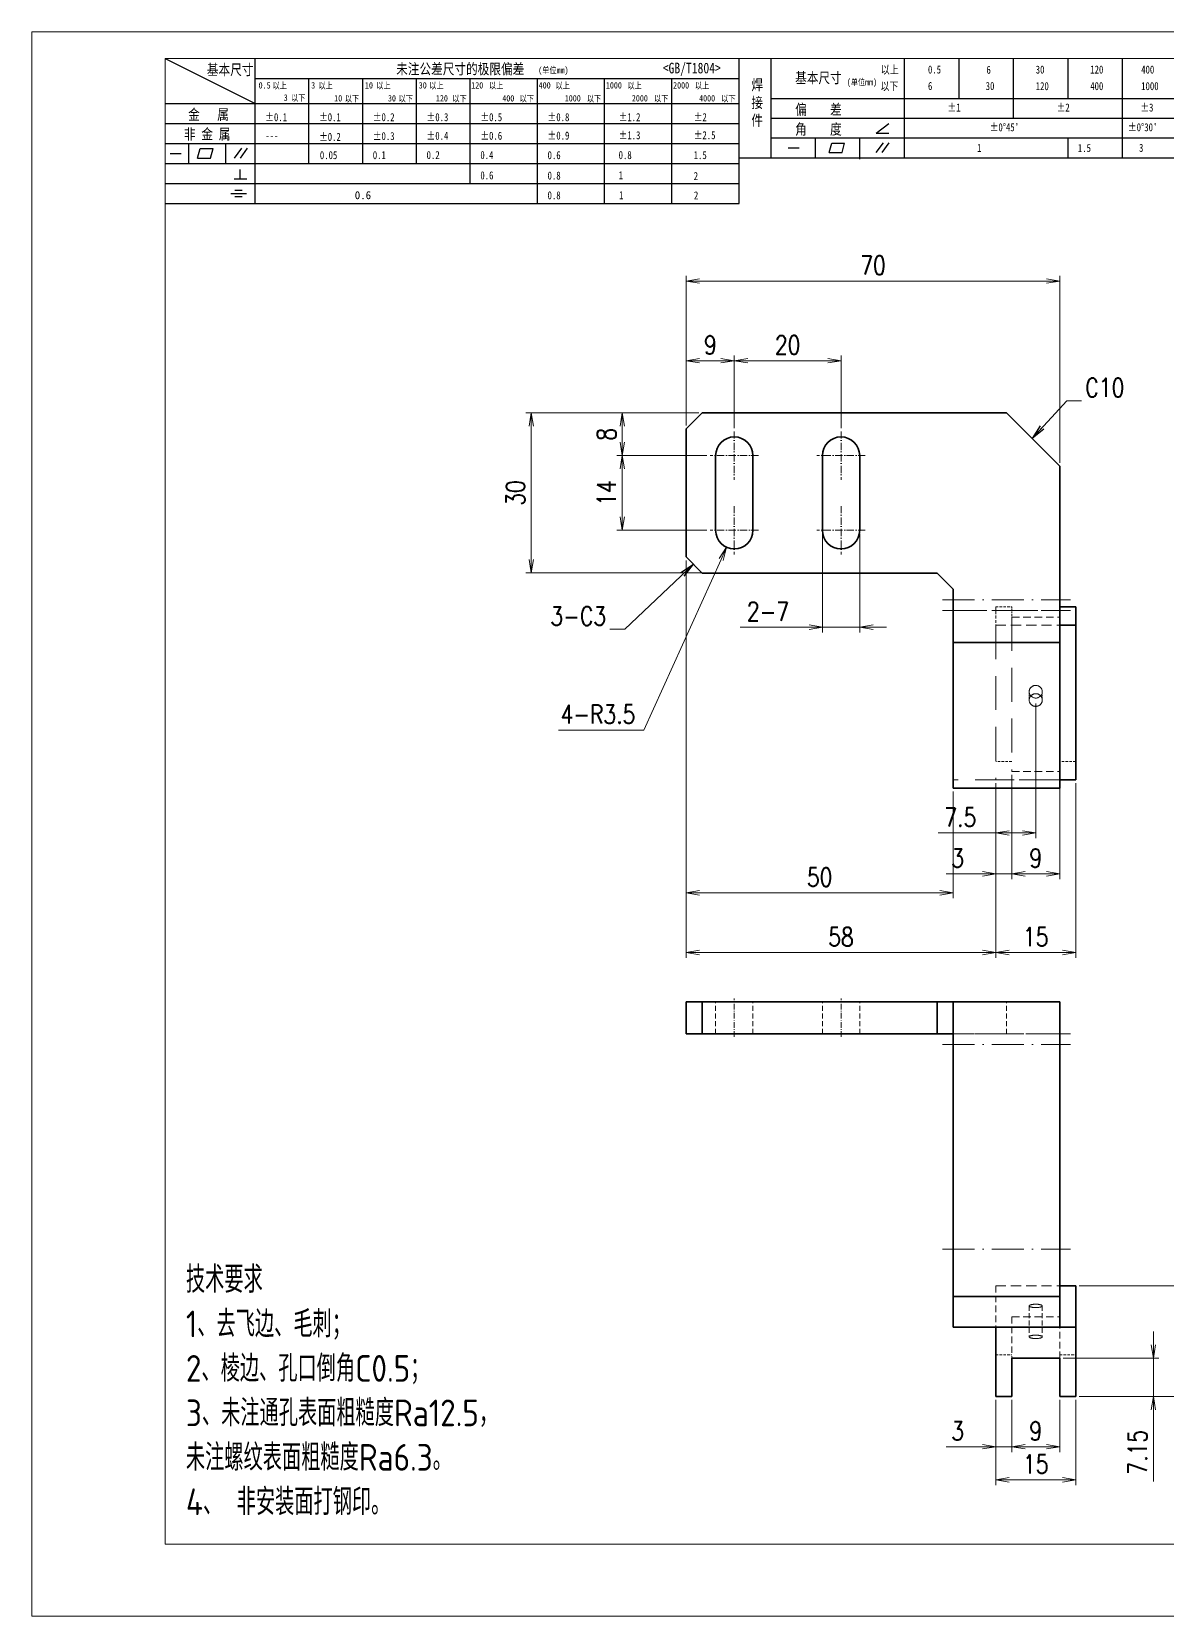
# Model space of a CAD drawing. Header units: millimetres. Extents: x 1333 to 78972, y -42879 to -5704.
# Drawn here: x 78160.3 to 78373.1, y -20114.1 to -19817.1 of the extents above; entities that cross this region are included whole.
import ezdxf

# ---------------------------------------------------------------- set-up
doc = ezdxf.new("R2010")
doc.units = ezdxf.units.MM
doc.header["$LTSCALE"] = 0.5
for name, pattern in [('AM_ISO02W050x2', [3.75, 3, -0.75]), ('AM_ISO08W050x2', [9, 6, -0.75, 1.5, -0.75]), ('DASHDOT', [18.5, 12, -3, 0.5, -3]), ('DASHED', [19.05, 12.7, -6.35])]:
    doc.linetypes.add(name, pattern=pattern)
doc.layers.add('DIM', color=3, linetype='Continuous')
doc.layers.add('图框文字', color=7, linetype='Continuous')
for name, color, linetype, lineweight in [('中心线', 2, 'AM_ISO08W050x2', 18), ('图框', 7, 'Continuous', 18), ('标注线', 3, 'Continuous', 18), ('粗实线', 7, 'Continuous', 35), ('虚线', 1, 'AM_ISO02W050x2', 18)]:
    doc.layers.add(name, color=color, linetype=linetype, lineweight=lineweight)
doc.layers.add('打印', color=7, linetype='Continuous', lineweight=15, plot=False)
doc.layers.add('打印-禁用', color=7, linetype='Continuous', lineweight=15, plot=False)
doc.styles.add('DIM', font='romans.shx', dxfattribs={"width": 0.8, "bigfont": 'bigfont.shx'})
doc.styles.add('国标', font='simfang.ttf', dxfattribs={"width": 0.8})
doc.styles.add('机械长仿宋', font='gbenor.shx', dxfattribs={"height": 1, "bigfont": 'gbcbig.shx'})
doc.dimstyles.new('XR 1-1', dxfattribs={"dimtxt": 3.5, "dimasz": 2.5, "dimexe": 1, "dimexo": 0.625, "dimgap": 1.2, "dimtad": 1, "dimtoh": 1, "dimdsep": 46, "dimtxsty": 'DIM', "dimblk": 'OPEN', "dimcen": 0, "dimclrd": 8, "dimclre": 8, "dimclrt": 2, "dimazin": 2, "dimtfac": 0.5, "dimtmove": 0, "dimatfit": 3, "dimldrblk": 'OPEN', "dimfxl": 1, "dimtolj": 2, "dimlwd": 18, "dimlwe": 18, "dimarcsym": 0})
doc.dimstyles.new('XR 1-1$0', dxfattribs={"dimtxt": 3.5, "dimasz": 2.5, "dimexe": 1, "dimexo": 0.625, "dimgap": 1.2, "dimtad": 1, "dimzin": 9, "dimdsep": 46, "dimtxsty": 'DIM', "dimblk": 'OPEN', "dimcen": 0, "dimclrd": 8, "dimclre": 8, "dimclrt": 2, "dimazin": 2, "dimtfac": 0.5, "dimtmove": 0, "dimatfit": 3, "dimldrblk": 'OPEN', "dimfxl": 1, "dimtolj": 2, "dimlwd": 18, "dimlwe": 18, "dimarcsym": 0})
doc.dimstyles.new('XR 1-1$4', dxfattribs={"dimtxt": 3.5, "dimasz": 2.5, "dimexe": 1, "dimexo": 0.625, "dimgap": 1.2, "dimtad": 1, "dimtoh": 1, "dimdsep": 46, "dimtxsty": 'DIM', "dimblk": 'OPEN', "dimcen": 0, "dimclrd": 8, "dimclre": 8, "dimclrt": 2, "dimazin": 2, "dimtfac": 0.5, "dimtofl": 0, "dimtmove": 0, "dimatfit": 3, "dimldrblk": 'OPEN', "dimfxl": 1, "dimtolj": 2, "dimlwd": 18, "dimlwe": 18, "dimarcsym": 0})

# ---------------------------------------------------------------- blocks, each defined once
blk = doc.blocks.new('GZDEH零件A3图框V01版')
at = {"layer": '图框', "linetype": 'Continuous'}
for p, q in [((2882.49, -1554.46), (2882.49, -1832.96)), ((3272.49, -1554.46), (2882.49, -1554.46)), ((2882.49, -1832.96), (3272.49, -1832.96))]:
    blk.add_line(p, q, dxfattribs=at)
at = {"layer": '图框文字', "color": 9}
for p, q in [((2882.49, -1554.46), (2899.37, -1562.92)), ((2899.37, -1581.67), (2899.37, -1554.46)), ((2990.09, -1581.67), (2990.09, -1554.46)), ((2996.09, -1573.08), (2996.09, -1554.46)), ((3021.09, -1561.98), (3021.09, -1554.46)), ((3031.31, -1561.98), (3031.31, -1554.46)), ((3041.53, -1561.98), (3041.53, -1554.46)), ((3051.75, -1561.98), (3051.75, -1554.46)), ((3061.98, -1561.98), (3061.98, -1554.46)), ((2899.37, -1558.24), (2990.09, -1558.24)), ((2909.45, -1574.17), (2909.45, -1558.24)), ((2919.53, -1574.17), (2919.53, -1558.24)), ((2929.61, -1574.17), (2929.61, -1558.24)), ((2939.69, -1577.92), (2939.69, -1558.24)), ((2952.29, -1581.67), (2952.29, -1558.24)), ((2964.89, -1581.67), (2964.89, -1558.24)), ((2977.49, -1581.67), (2977.49, -1558.24)), ((2996.09, -1561.98), (3113.09, -1561.98)), ((3021.09, -1573.08), (3021.09, -1561.98)), ((3041.53, -1565.68), (3041.53, -1561.98)), ((3061.98, -1573.08), (3061.98, -1561.98)), ((2882.49, -1562.92), (2990.09, -1562.92)), ((2882.49, -1566.67), (2990.09, -1566.67)), ((2996.09, -1565.68), (3113.09, -1565.68)), ((3015.75, -1568.51), (3018.15, -1566.66)), ((2882.49, -1570.42), (2990.09, -1570.42)), ((2886.92, -1574.12), (2886.92, -1570.42)), ((2893.91, -1574.12), (2893.91, -1570.42)), ((2996.09, -1569.38), (3113.09, -1569.38)), ((3004.42, -1573.08), (3004.42, -1569.38)), ((3006.97, -1572.12), (3007.45, -1570.33)), ((3007.45, -1570.33), (3009.86, -1570.33)), ((3009.39, -1572.12), (3009.86, -1570.33)), ((3012.75, -1573.08), (3012.75, -1569.38)), ((3015.75, -1568.51), (3018.15, -1568.51)), ((3015.81, -1572.12), (3017.15, -1570.26)), ((3016.89, -1572.12), (3018.23, -1570.26)), ((3051.75, -1573.08), (3051.75, -1569.38)), ((2883.43, -1572.27), (2885.49, -1572.27)), ((2888.59, -1573.16), (2889.07, -1571.37)), ((2888.59, -1573.16), (2891, -1573.16)), ((2889.07, -1571.37), (2891.48, -1571.37)), ((2891, -1573.16), (2891.48, -1571.37)), ((2895.52, -1573.16), (2896.85, -1571.3)), ((2896.6, -1573.16), (2897.94, -1571.3)), ((2990.09, -1573.08), (3113.09, -1573.08)), ((2999.26, -1571.23), (3001.32, -1571.23)), ((3006.97, -1572.12), (3009.39, -1572.12)), ((3012.75, -1573.33), (3012.75, -1573.08)), ((2882.49, -1574.17), (2990.09, -1574.17)), ((2895.42, -1577.05), (2897.81, -1577.05)), ((2896.58, -1577.05), (2896.58, -1575.28)), ((2882.49, -1577.92), (2990.09, -1577.92)), ((2894.79, -1579.77), (2897.77, -1579.77)), ((2895.57, -1579.17), (2896.92, -1579.17)), ((2882.49, -1581.67), (2990.09, -1581.67)), ((2895.57, -1580.37), (2896.93, -1580.37))]:
    blk.add_line(p, q, dxfattribs=at)
at = {"layer": '打印-禁用', "linetype": 'Continuous'}
for p, q in [((2857.49, -1549.46), (2857.49, -1846.46)), ((3277.49, -1549.46), (2857.49, -1549.46)), ((2857.49, -1846.46), (3277.49, -1846.46))]:
    blk.add_line(p, q, dxfattribs=at)
at = {"layer": '图框文字', "color": 9, "style": '国标', "width": 0.8}
for s, height, p in [('基本尺寸', 2, (2890.33, -1557.58)), ('未注公差尺寸的极限偏差', 2, (2925.81, -1557.44)), ('<GB/T1804>', 2, (2975.78, -1557.27)), ('以上', 1.5, (3016.64, -1557.33)), ('0.5', 1.5, (3025.49, -1557.3)), ('6', 1.5, (3036.45, -1557.34)), ('30', 1.5, (3045.69, -1557.31)), ('120', 1.5, (3055.91, -1557.31)), ('400', 1.5, (3065.46, -1557.31)), ('30', 1.2, (2930.04, -1560.11)), ('基本尺寸', 2, (3000.6, -1559.1)), ('以下', 1.5, (3016.58, -1560.43)), ('6', 1.5, (3025.49, -1560.38)), ('30', 1.5, (3036.31, -1560.39)), ('120', 1.5, (3045.69, -1560.41)), ('400', 1.5, (3055.91, -1560.41)), ('1000', 1.5, (3065.46, -1560.41)), ('金   属', 2, (2886.82, -1565.98)), ('±0.1', 1.5, (2901.27, -1566.23)), ('±0.1', 1.5, (2911.35, -1566.23)), ('±0.2', 1.5, (2921.43, -1566.23)), ('±0.3', 1.5, (2931.51, -1566.23)), ('±0.5', 1.5, (2941.59, -1566.23)), ('±0.8', 1.5, (2954.19, -1566.23)), ('±1.2', 1.5, (2967.51, -1566.23)), ('±2', 1.5, (2981.58, -1566.23)), ('偏    差', 2, (3000.6, -1565.04)), ('±1', 1.5, (3029.16, -1564.42)), ('±2', 1.5, (3049.61, -1564.42)), ('±3', 1.5, (3065.3, -1564.42)), ('非 金 属', 2, (2886.02, -1569.65)), ('±0.3', 1.5, (2921.43, -1569.77)), ('±0.4', 1.5, (2931.51, -1569.71)), ('±0.6', 1.5, (2941.59, -1569.71)), ('±0.9', 1.5, (2954.19, -1569.68)), ('±1.3', 1.5, (2967.51, -1569.62)), ('±2.5', 1.5, (2981.58, -1569.61)), ('角    度', 2, (3000.6, -1568.74)), ("±0%%D45'", 1.5, (3037.06, -1568.12)), ("±0%%D30'", 1.5, (3062.98, -1568.12)), ('---', 1.5, (2901.27, -1569.65)), ('±0.2', 1.5, (2911.35, -1569.92)), ('1', 1.5, (3034.69, -1571.98)), ('1.5', 1.5, (3053.59, -1572.01)), ('3', 1.5, (3065.05, -1571.98)), ('0.1', 1.5, (2921.43, -1573.34)), ('0.2', 1.5, (2931.51, -1573.33)), ('0.4', 1.5, (2941.59, -1573.33)), ('0.6', 1.5, (2954.19, -1573.35)), ('0.8', 1.5, (2967.51, -1573.33)), ('1.5', 1.5, (2981.58, -1573.34)), ('0.6', 1.5, (2941.59, -1577.14)), ('0.8', 1.5, (2954.19, -1577.17)), ('1', 1.5, (2967.51, -1577.12)), ('2', 1.5, (2981.58, -1577.26)), ('0.8', 1.5, (2954.19, -1580.87)), ('1', 1.5, (2967.59, -1580.86)), ('2', 1.5, (2981.62, -1580.89))]:
    blk.add_text(s, height=height, dxfattribs=at).set_placement(p)
at = {"layer": '图框文字', "color": 9, "lineweight": 15, "style": '国标', "width": 0.8}
for s, p in [('(单位mm)', (2952.44, -1557.27)), ('0.5', (2900.03, -1560.11)), ('以上', (2902.64, -1560.16)), ('3', (2909.88, -1560.11)), ('以上', (2911.25, -1560.16)), ('10', (2919.96, -1560.11)), ('以上', (2922.09, -1560.16)), ('以上', (2932.02, -1560.16)), ('120', (2939.88, -1560.11)), ('以上', (2943.21, -1560.16)), ('400', (2952.52, -1560.11)), ('以上', (2955.68, -1560.16)), ('1000', (2965.12, -1560.11)), ('以上', (2969.16, -1560.16)), ('2000', (2977.72, -1560.11)), ('以上', (2981.8, -1560.16)), ('(单位mm)', (3010.27, -1559.51)), ('3', (2904.73, -1562.41)), ('以下', (2906.1, -1562.46)), ('10', (2914.19, -1562.54)), ('以下', (2916.18, -1562.59)), ('30', (2924.27, -1562.54)), ('以下', (2926.26, -1562.59)), ('120', (2933.26, -1562.54)), ('以下', (2936.34, -1562.59)), ('400', (2945.7, -1562.54)), ('以下', (2948.94, -1562.59)), ('1000', (2957.41, -1562.54)), ('以下', (2961.54, -1562.59)), ('2000', (2969.99, -1562.54)), ('以下', (2974.14, -1562.59)), ('4000', (2982.59, -1562.54)), ('以下', (2986.74, -1562.59))]:
    blk.add_text(s, height=1.2, dxfattribs=at).set_placement(p)
at = {"layer": '图框文字', "color": 9, "lineweight": 13, "style": '国标'}
blk.add_text('0.6', height=1.5, dxfattribs=at).set_placement((2918.05, -1580.85))
at = {"layer": '图框文字', "color": 9, "style": '国标'}
for s, insert, char_height, width, attachment_point in [('焊\\P接\\P件', (2992.39, -1558.41), 2, 3.1877, 1), ('0.05', (2911.51, -1573.37), 1.5, 5.1982, 7)]:
    blk.add_mtext(s, dxfattribs=dict(at, insert=insert, char_height=char_height, width=width, attachment_point=attachment_point))
blk = doc.blocks.new('DEH A3')
at = {"layer": '图框'}
blk.add_blockref('GZDEH零件A3图框V01版', (-2857.49, 1846.46), dxfattribs=at)
blk = doc.blocks.new('_Open')
at = {"color": 0, "linetype": 'ByBlock', "lineweight": -2}
for p, q in [((-1, 0.17), (0, 0)), ((-1, -0.17), (0, 0)), ((0, 0), (-1, 0))]:
    blk.add_line(p, q, dxfattribs=at)
blk = doc.blocks.new('*D792')
at = {"layer": 'Defpoints', "color": 0, "transparency": 16777216}
for p in [(78352.98, -19863.8), (78282.98, -19891.52), (78352.98, -19898.52)]:
    blk.add_point(p, dxfattribs=at)
at = {"layer": '标注线', "color": 8, "lineweight": 18, "transparency": 16777216}
for p, q in [((78282.98, -19890.9), (78282.98, -19862.8)), ((78352.98, -19897.9), (78352.98, -19862.8)), ((78285.48, -19863.8), (78350.48, -19863.8))]:
    blk.add_line(p, q, dxfattribs=at)
at = {"layer": '标注线', "color": 8, "lineweight": 18, "transparency": 16777216, "xscale": 2.5, "yscale": 2.5, "zscale": 2.5, "rotation": 180}
blk.add_blockref('_Open', (78282.98, -19863.8), dxfattribs=at)
at = {"layer": '标注线', "color": 8, "lineweight": 18, "transparency": 16777216, "xscale": 2.5, "yscale": 2.5, "zscale": 2.5}
blk.add_blockref('_Open', (78352.98, -19863.8), dxfattribs=at)
at = {"layer": '标注线', "color": 2, "transparency": 16777216, "insert": (78317.98, -19860.85), "char_height": 3.5, "attachment_point": 5, "style": 'DIM'}
blk.add_mtext('\\A2;70', dxfattribs=at)
blk = doc.blocks.new('*D793')
at = {"layer": 'Defpoints', "color": 0, "transparency": 16777216}
for p in [(78291.98, -19878.73), (78282.98, -19891.52), (78291.98, -19891.97)]:
    blk.add_point(p, dxfattribs=at)
at = {"layer": '标注线', "color": 8, "lineweight": 18, "transparency": 16777216}
for p, q in [((78282.98, -19890.9), (78282.98, -19877.73)), ((78291.98, -19891.35), (78291.98, -19877.73)), ((78285.48, -19878.73), (78289.48, -19878.73))]:
    blk.add_line(p, q, dxfattribs=at)
at = {"layer": '标注线', "color": 8, "lineweight": 18, "transparency": 16777216, "xscale": 2.5, "yscale": 2.5, "zscale": 2.5, "rotation": 180}
blk.add_blockref('_Open', (78282.98, -19878.73), dxfattribs=at)
at = {"layer": '标注线', "color": 8, "lineweight": 18, "transparency": 16777216, "xscale": 2.5, "yscale": 2.5, "zscale": 2.5}
blk.add_blockref('_Open', (78291.98, -19878.73), dxfattribs=at)
at = {"layer": '标注线', "color": 2, "transparency": 16777216, "insert": (78287.48, -19875.78), "char_height": 3.5, "attachment_point": 5, "style": 'DIM'}
blk.add_mtext('\\A2;9', dxfattribs=at)
blk = doc.blocks.new('*D794')
at = {"layer": 'Defpoints', "color": 0, "transparency": 16777216}
for p in [(78311.98, -19878.73), (78291.98, -19891.97), (78311.98, -19891.97)]:
    blk.add_point(p, dxfattribs=at)
at = {"layer": '标注线', "color": 8, "lineweight": 18, "transparency": 16777216}
for p, q in [((78291.98, -19891.35), (78291.98, -19877.73)), ((78311.98, -19891.35), (78311.98, -19877.73)), ((78294.48, -19878.73), (78309.48, -19878.73))]:
    blk.add_line(p, q, dxfattribs=at)
at = {"layer": '标注线', "color": 8, "lineweight": 18, "transparency": 16777216, "xscale": 2.5, "yscale": 2.5, "zscale": 2.5, "rotation": 180}
blk.add_blockref('_Open', (78291.98, -19878.73), dxfattribs=at)
at = {"layer": '标注线', "color": 8, "lineweight": 18, "transparency": 16777216, "xscale": 2.5, "yscale": 2.5, "zscale": 2.5}
blk.add_blockref('_Open', (78311.98, -19878.73), dxfattribs=at)
at = {"layer": '标注线', "color": 2, "transparency": 16777216, "insert": (78301.98, -19875.78), "char_height": 3.5, "attachment_point": 5, "style": 'DIM'}
blk.add_mtext('\\A2;20', dxfattribs=at)
blk = doc.blocks.new('*D795')
at = {"layer": 'Defpoints', "color": 0, "transparency": 16777216}
for p in [(78253.92, -19888.52), (78285.98, -19888.52), (78287.16, -19918.52)]:
    blk.add_point(p, dxfattribs=at)
at = {"layer": '标注线', "color": 8, "lineweight": 18, "transparency": 16777216}
for p, q in [((78285.35, -19888.52), (78252.92, -19888.52)), ((78253.92, -19916.02), (78253.92, -19891.02)), ((78286.54, -19918.52), (78252.92, -19918.52))]:
    blk.add_line(p, q, dxfattribs=at)
at = {"layer": '标注线', "color": 8, "lineweight": 18, "transparency": 16777216, "xscale": 2.5, "yscale": 2.5, "zscale": 2.5}
for p, rotation in [((78253.92, -19888.52), 90), ((78253.92, -19918.52), 270)]:
    blk.add_blockref('_Open', p, dxfattribs=dict(at, rotation=rotation))
at = {"layer": '标注线', "color": 2, "transparency": 16777216, "insert": (78250.97, -19903.52), "char_height": 3.5, "attachment_point": 5, "rotation": 90, "style": 'DIM'}
blk.add_mtext('\\A2;30', dxfattribs=at)
blk = doc.blocks.new('*D796')
at = {"layer": 'Defpoints', "color": 0, "transparency": 16777216}
for p in [(78270.98, -19888.52), (78285.98, -19888.52), (78287.43, -19896.52)]:
    blk.add_point(p, dxfattribs=at)
at = {"layer": '标注线', "color": 8, "lineweight": 18, "transparency": 16777216}
for p, q in [((78285.35, -19888.52), (78269.98, -19888.52)), ((78270.98, -19894.02), (78270.98, -19891.02)), ((78286.8, -19896.52), (78269.98, -19896.52))]:
    blk.add_line(p, q, dxfattribs=at)
at = {"layer": '标注线', "color": 8, "lineweight": 18, "transparency": 16777216, "xscale": 2.5, "yscale": 2.5, "zscale": 2.5}
for p, rotation in [((78270.98, -19888.52), 90), ((78270.98, -19896.52), 270)]:
    blk.add_blockref('_Open', p, dxfattribs=dict(at, rotation=rotation))
at = {"layer": '标注线', "color": 2, "transparency": 16777216, "insert": (78268.03, -19892.52), "char_height": 3.5, "attachment_point": 5, "rotation": 90, "style": 'DIM'}
blk.add_mtext('\\A2;8', dxfattribs=at)
blk = doc.blocks.new('*D797')
at = {"layer": 'Defpoints', "color": 0, "transparency": 16777216}
for p in [(78270.98, -19896.52), (78287.43, -19896.52), (78287.43, -19910.52)]:
    blk.add_point(p, dxfattribs=at)
at = {"layer": '标注线', "color": 8, "lineweight": 18, "transparency": 16777216}
for p, q in [((78286.8, -19896.52), (78269.98, -19896.52)), ((78270.98, -19908.02), (78270.98, -19899.02)), ((78286.8, -19910.52), (78269.98, -19910.52))]:
    blk.add_line(p, q, dxfattribs=at)
at = {"layer": '标注线', "color": 8, "lineweight": 18, "transparency": 16777216, "xscale": 2.5, "yscale": 2.5, "zscale": 2.5}
for p, rotation in [((78270.98, -19896.52), 90), ((78270.98, -19910.52), 270)]:
    blk.add_blockref('_Open', p, dxfattribs=dict(at, rotation=rotation))
at = {"layer": '标注线', "color": 2, "transparency": 16777216, "insert": (78268.03, -19903.52), "char_height": 3.5, "attachment_point": 5, "rotation": 90, "style": 'DIM'}
blk.add_mtext('\\A2;14', dxfattribs=at)
blk = doc.blocks.new('*D798')
at = {"layer": 'Defpoints', "color": 0, "transparency": 16777216}
for p in [(78282.98, -19915.52), (78332.98, -19958.86), (78332.98, -19978.48)]:
    blk.add_point(p, dxfattribs=at)
at = {"layer": '标注线', "color": 8, "lineweight": 18, "transparency": 16777216}
for p, q in [((78282.98, -19916.15), (78282.98, -19979.48)), ((78332.98, -19959.48), (78332.98, -19979.48)), ((78285.48, -19978.48), (78330.48, -19978.48))]:
    blk.add_line(p, q, dxfattribs=at)
at = {"layer": '标注线', "color": 8, "lineweight": 18, "transparency": 16777216, "xscale": 2.5, "yscale": 2.5, "zscale": 2.5, "rotation": 180}
blk.add_blockref('_Open', (78282.98, -19978.48), dxfattribs=at)
at = {"layer": '标注线', "color": 8, "lineweight": 18, "transparency": 16777216, "xscale": 2.5, "yscale": 2.5, "zscale": 2.5}
blk.add_blockref('_Open', (78332.98, -19978.48), dxfattribs=at)
at = {"layer": '标注线', "color": 2, "transparency": 16777216, "insert": (78307.98, -19975.53), "char_height": 3.5, "attachment_point": 5, "style": 'DIM'}
blk.add_mtext('\\A2;50', dxfattribs=at)
blk = doc.blocks.new('*D809')
at = {"layer": 'Defpoints', "color": 0, "transparency": 16777216}
for p in [(78291.98, -19910.52), (78290.53, -19913.71)]:
    blk.add_point(p, dxfattribs=at)
at = {"layer": '标注线', "color": 8, "lineweight": 18, "transparency": 16777216}
for p, q in [((78275.02, -19947.95), (78289.5, -19915.99)), ((78259.02, -19947.95), (78275.02, -19947.95))]:
    blk.add_line(p, q, dxfattribs=at)
at = {"layer": '标注线', "color": 8, "lineweight": 18, "transparency": 16777216, "xscale": 2.5, "yscale": 2.5, "zscale": 2.5, "rotation": 65.62668274383965}
blk.add_blockref('_Open', (78290.53, -19913.71), dxfattribs=at)
at = {"layer": '标注线', "color": 2, "transparency": 16777216, "insert": (78266.42, -19945), "char_height": 3.5, "attachment_point": 5, "style": 'DIM'}
blk.add_mtext('\\A2;{\\Fromans,bigfont|c134;4-}R3.5', dxfattribs=at)
blk = doc.blocks.new('*D810')
at = {"layer": 'Defpoints', "color": 0, "transparency": 16777216}
for p in [(78282.98, -19915.52), (78340.98, -19957.3), (78340.98, -19989.66)]:
    blk.add_point(p, dxfattribs=at)
at = {"layer": '标注线', "color": 8, "lineweight": 18, "transparency": 16777216}
for p, q in [((78282.98, -19916.15), (78282.98, -19990.66)), ((78340.98, -19957.93), (78340.98, -19990.66)), ((78285.48, -19989.66), (78338.48, -19989.66))]:
    blk.add_line(p, q, dxfattribs=at)
at = {"layer": '标注线', "color": 8, "lineweight": 18, "transparency": 16777216, "xscale": 2.5, "yscale": 2.5, "zscale": 2.5, "rotation": 180}
blk.add_blockref('_Open', (78282.98, -19989.66), dxfattribs=at)
at = {"layer": '标注线', "color": 8, "lineweight": 18, "transparency": 16777216, "xscale": 2.5, "yscale": 2.5, "zscale": 2.5}
blk.add_blockref('_Open', (78340.98, -19989.66), dxfattribs=at)
at = {"layer": '标注线', "color": 2, "transparency": 16777216, "insert": (78311.98, -19986.71), "char_height": 3.5, "attachment_point": 5, "style": 'DIM'}
blk.add_mtext('\\A2;58', dxfattribs=at)
blk = doc.blocks.new('*D811')
at = {"layer": 'Defpoints', "color": 0, "transparency": 16777216}
for p in [(78340.98, -19957.3), (78355.98, -19957.3), (78355.98, -19989.66)]:
    blk.add_point(p, dxfattribs=at)
at = {"layer": '标注线', "color": 8, "lineweight": 18, "transparency": 16777216}
for p, q in [((78340.98, -19957.93), (78340.98, -19990.66)), ((78355.98, -19957.93), (78355.98, -19990.66)), ((78343.48, -19989.66), (78353.48, -19989.66))]:
    blk.add_line(p, q, dxfattribs=at)
at = {"layer": '标注线', "color": 8, "lineweight": 18, "transparency": 16777216, "xscale": 2.5, "yscale": 2.5, "zscale": 2.5, "rotation": 180}
blk.add_blockref('_Open', (78340.98, -19989.66), dxfattribs=at)
at = {"layer": '标注线', "color": 8, "lineweight": 18, "transparency": 16777216, "xscale": 2.5, "yscale": 2.5, "zscale": 2.5}
blk.add_blockref('_Open', (78355.98, -19989.66), dxfattribs=at)
at = {"layer": '标注线', "color": 2, "transparency": 16777216, "insert": (78348.48, -19986.71), "char_height": 3.5, "attachment_point": 5, "style": 'DIM'}
blk.add_mtext('\\A2;15', dxfattribs=at)
blk = doc.blocks.new('*D812')
at = {"layer": 'Defpoints', "color": 0, "transparency": 16777216}
for p in [(78340.98, -19957.3), (78343.98, -19955.75), (78343.98, -19974.91)]:
    blk.add_point(p, dxfattribs=at)
at = {"layer": '标注线', "color": 8, "lineweight": 18, "transparency": 16777216}
for p, q in [((78340.98, -19957.93), (78340.98, -19975.91)), ((78343.98, -19956.37), (78343.98, -19975.91)), ((78338.48, -19974.91), (78331.71, -19974.91)), ((78343.98, -19974.91), (78340.98, -19974.91)), ((78346.48, -19974.91), (78348.98, -19974.91))]:
    blk.add_line(p, q, dxfattribs=at)
at = {"layer": '标注线', "color": 8, "lineweight": 18, "transparency": 16777216, "xscale": 2.5, "yscale": 2.5, "zscale": 2.5}
blk.add_blockref('_Open', (78340.98, -19974.91), dxfattribs=at)
at = {"layer": '标注线', "color": 8, "lineweight": 18, "transparency": 16777216, "xscale": 2.5, "yscale": 2.5, "zscale": 2.5, "rotation": 180}
blk.add_blockref('_Open', (78343.98, -19974.91), dxfattribs=at)
at = {"layer": '标注线', "color": 2, "transparency": 16777216, "insert": (78333.84, -19971.96), "char_height": 3.5, "attachment_point": 5, "style": 'DIM'}
blk.add_mtext('\\A2;3', dxfattribs=at)
blk = doc.blocks.new('*D813')
at = {"layer": 'Defpoints', "color": 0, "transparency": 16777216}
for p in [(78343.98, -19955.75), (78352.98, -19955.75), (78352.98, -19974.91)]:
    blk.add_point(p, dxfattribs=at)
at = {"layer": '标注线', "color": 8, "lineweight": 18, "transparency": 16777216}
for p, q in [((78343.98, -19956.37), (78343.98, -19975.91)), ((78352.98, -19956.37), (78352.98, -19975.91)), ((78346.48, -19974.91), (78350.48, -19974.91))]:
    blk.add_line(p, q, dxfattribs=at)
at = {"layer": '标注线', "color": 8, "lineweight": 18, "transparency": 16777216, "xscale": 2.5, "yscale": 2.5, "zscale": 2.5, "rotation": 180}
blk.add_blockref('_Open', (78343.98, -19974.91), dxfattribs=at)
at = {"layer": '标注线', "color": 8, "lineweight": 18, "transparency": 16777216, "xscale": 2.5, "yscale": 2.5, "zscale": 2.5}
blk.add_blockref('_Open', (78352.98, -19974.91), dxfattribs=at)
at = {"layer": '标注线', "color": 2, "transparency": 16777216, "insert": (78348.48, -19971.96), "char_height": 3.5, "attachment_point": 5, "style": 'DIM'}
blk.add_mtext('\\A2;9', dxfattribs=at)
blk = doc.blocks.new('*D814')
at = {"layer": 'Defpoints', "color": 0, "transparency": 16777216}
for p in [(78348.48, -19942.33), (78340.98, -19957.3), (78340.98, -19967.25)]:
    blk.add_point(p, dxfattribs=at)
at = {"layer": '标注线', "color": 8, "lineweight": 18, "transparency": 16777216}
for p, q in [((78348.48, -19942.96), (78348.48, -19968.25)), ((78340.98, -19957.93), (78340.98, -19968.25)), ((78340.98, -19967.25), (78330.21, -19967.25)), ((78345.98, -19967.25), (78343.48, -19967.25))]:
    blk.add_line(p, q, dxfattribs=at)
at = {"layer": '标注线', "color": 8, "lineweight": 18, "transparency": 16777216, "xscale": 2.5, "yscale": 2.5, "zscale": 2.5, "rotation": 180}
blk.add_blockref('_Open', (78340.98, -19967.25), dxfattribs=at)
at = {"layer": '标注线', "color": 8, "lineweight": 18, "transparency": 16777216, "xscale": 2.5, "yscale": 2.5, "zscale": 2.5}
blk.add_blockref('_Open', (78348.48, -19967.25), dxfattribs=at)
at = {"layer": '标注线', "color": 2, "transparency": 16777216, "insert": (78334.34, -19964.3), "char_height": 3.5, "attachment_point": 5, "style": 'DIM'}
blk.add_mtext('\\A2;7.5', dxfattribs=at)
blk = doc.blocks.new('*D751')
at = {"layer": 'Defpoints', "color": 0, "transparency": 16777216}
for p in [(78308.48, -19910.52), (78315.48, -19910.52), (78308.48, -19928.66)]:
    blk.add_point(p, dxfattribs=at)
at = {"layer": '标注线', "color": 8, "lineweight": 18, "transparency": 16777216}
for p, q in [((78308.48, -19911.15), (78308.48, -19929.66)), ((78315.48, -19911.15), (78315.48, -19929.66)), ((78305.98, -19928.66), (78293.08, -19928.66)), ((78315.48, -19928.66), (78308.48, -19928.66)), ((78317.98, -19928.66), (78320.48, -19928.66))]:
    blk.add_line(p, q, dxfattribs=at)
at = {"layer": '标注线', "color": 8, "lineweight": 18, "transparency": 16777216, "xscale": 2.5, "yscale": 2.5, "zscale": 2.5}
blk.add_blockref('_Open', (78308.48, -19928.66), dxfattribs=at)
at = {"layer": '标注线', "color": 8, "lineweight": 18, "transparency": 16777216, "xscale": 2.5, "yscale": 2.5, "zscale": 2.5, "rotation": 180}
blk.add_blockref('_Open', (78315.48, -19928.66), dxfattribs=at)
at = {"layer": '标注线', "color": 2, "transparency": 16777216, "insert": (78298.28, -19925.71), "char_height": 3.5, "attachment_point": 5, "style": 'DIM'}
blk.add_mtext('\\A2;{\\Fromans,bigfont|c134;2-}7', dxfattribs=at)
blk = doc.blocks.new('*D1035')
at = {"layer": 'Defpoints', "color": 0, "transparency": 16777216}
for p in [(78340.98, -20072.85), (78343.98, -20072.85), (78340.98, -20082.28)]:
    blk.add_point(p, dxfattribs=at)
at = {"layer": 'DIM', "color": 8, "lineweight": 18, "transparency": 16777216}
for p, q in [((78340.98, -20073.47), (78340.98, -20083.28)), ((78343.98, -20073.47), (78343.98, -20083.28)), ((78338.48, -20082.28), (78331.71, -20082.28)), ((78343.98, -20082.28), (78340.98, -20082.28)), ((78346.48, -20082.28), (78348.98, -20082.28))]:
    blk.add_line(p, q, dxfattribs=at)
at = {"layer": 'DIM', "color": 8, "lineweight": 18, "transparency": 16777216, "xscale": 2.5, "yscale": 2.5, "zscale": 2.5}
blk.add_blockref('_Open', (78340.98, -20082.28), dxfattribs=at)
at = {"layer": 'DIM', "color": 8, "lineweight": 18, "transparency": 16777216, "xscale": 2.5, "yscale": 2.5, "zscale": 2.5, "rotation": 180}
blk.add_blockref('_Open', (78343.98, -20082.28), dxfattribs=at)
at = {"layer": 'DIM', "color": 2, "transparency": 16777216, "insert": (78333.84, -20079.33), "char_height": 3.5, "attachment_point": 5, "style": 'DIM'}
blk.add_mtext('\\A2;3', dxfattribs=at)
blk = doc.blocks.new('*D1036')
at = {"layer": 'Defpoints', "color": 0, "transparency": 16777216}
for p in [(78343.98, -20072.85), (78352.98, -20072.85), (78352.98, -20082.28)]:
    blk.add_point(p, dxfattribs=at)
at = {"layer": 'DIM', "color": 8, "lineweight": 18, "transparency": 16777216}
for p, q in [((78343.98, -20073.47), (78343.98, -20083.28)), ((78352.98, -20073.47), (78352.98, -20083.28)), ((78346.48, -20082.28), (78350.48, -20082.28))]:
    blk.add_line(p, q, dxfattribs=at)
at = {"layer": 'DIM', "color": 8, "lineweight": 18, "transparency": 16777216, "xscale": 2.5, "yscale": 2.5, "zscale": 2.5, "rotation": 180}
blk.add_blockref('_Open', (78343.98, -20082.28), dxfattribs=at)
at = {"layer": 'DIM', "color": 8, "lineweight": 18, "transparency": 16777216, "xscale": 2.5, "yscale": 2.5, "zscale": 2.5}
blk.add_blockref('_Open', (78352.98, -20082.28), dxfattribs=at)
at = {"layer": 'DIM', "color": 2, "transparency": 16777216, "insert": (78348.48, -20079.33), "char_height": 3.5, "attachment_point": 5, "style": 'DIM'}
blk.add_mtext('\\A2;9', dxfattribs=at)
blk = doc.blocks.new('*D1037')
at = {"layer": 'Defpoints', "color": 0, "transparency": 16777216}
for p in [(78340.98, -20072.85), (78355.98, -20072.85), (78340.98, -20088.49)]:
    blk.add_point(p, dxfattribs=at)
at = {"layer": 'DIM', "color": 8, "lineweight": 18, "transparency": 16777216}
for p, q in [((78340.98, -20073.47), (78340.98, -20089.49)), ((78355.98, -20073.47), (78355.98, -20089.49)), ((78353.48, -20088.49), (78343.48, -20088.49))]:
    blk.add_line(p, q, dxfattribs=at)
at = {"layer": 'DIM', "color": 8, "lineweight": 18, "transparency": 16777216, "xscale": 2.5, "yscale": 2.5, "zscale": 2.5, "rotation": 180}
blk.add_blockref('_Open', (78340.98, -20088.49), dxfattribs=at)
at = {"layer": 'DIM', "color": 8, "lineweight": 18, "transparency": 16777216, "xscale": 2.5, "yscale": 2.5, "zscale": 2.5}
blk.add_blockref('_Open', (78355.98, -20088.49), dxfattribs=at)
at = {"layer": 'DIM', "color": 2, "transparency": 16777216, "insert": (78348.48, -20085.54), "char_height": 3.5, "attachment_point": 5, "style": 'DIM'}
blk.add_mtext('\\A2;15', dxfattribs=at)
blk = doc.blocks.new('*D1038')
at = {"layer": 'Defpoints', "color": 0, "transparency": 16777216}
for p in [(78352.98, -20065.7), (78355.98, -20072.85), (78370.52, -20072.85)]:
    blk.add_point(p, dxfattribs=at)
at = {"layer": 'DIM', "color": 8, "lineweight": 18, "transparency": 16777216}
for p, q in [((78370.52, -20063.2), (78370.52, -20060.7)), ((78353.6, -20065.7), (78371.52, -20065.7)), ((78370.52, -20065.7), (78370.52, -20072.85)), ((78356.6, -20072.85), (78371.52, -20072.85)), ((78370.52, -20075.35), (78370.52, -20088.78))]:
    blk.add_line(p, q, dxfattribs=at)
at = {"layer": 'DIM', "color": 8, "lineweight": 18, "transparency": 16777216, "xscale": 2.5, "yscale": 2.5, "zscale": 2.5}
for p, rotation in [((78370.52, -20065.7), 270), ((78370.52, -20072.85), 90)]:
    blk.add_blockref('_Open', p, dxfattribs=dict(at, rotation=rotation))
at = {"layer": 'DIM', "color": 2, "transparency": 16777216, "insert": (78367.57, -20083.31), "char_height": 3.5, "attachment_point": 5, "rotation": 90, "style": 'DIM'}
blk.add_mtext('\\A2;7.15', dxfattribs=at)
blk = doc.blocks.new('*D1039')
at = {"layer": 'Defpoints', "color": 0, "transparency": 16777216}
for p in [(78355.98, -20052.14), (78379.3, -20052.14), (78355.98, -20072.85)]:
    blk.add_point(p, dxfattribs=at)
at = {"layer": 'DIM', "color": 8, "lineweight": 18, "transparency": 16777216}
for p, q in [((78356.6, -20052.14), (78380.3, -20052.14)), ((78379.3, -20070.35), (78379.3, -20054.64)), ((78356.6, -20072.85), (78380.3, -20072.85))]:
    blk.add_line(p, q, dxfattribs=at)
at = {"layer": 'DIM', "color": 8, "lineweight": 18, "transparency": 16777216, "xscale": 2.5, "yscale": 2.5, "zscale": 2.5}
for p, rotation in [((78379.3, -20052.14), 90), ((78379.3, -20072.85), 270)]:
    blk.add_blockref('_Open', p, dxfattribs=dict(at, rotation=rotation))
at = {"layer": 'DIM', "color": 2, "transparency": 16777216, "insert": (78376.35, -20062.49), "char_height": 3.5, "attachment_point": 5, "rotation": 90, "style": 'DIM'}
blk.add_mtext('\\A2;20.71', dxfattribs=at)

msp = doc.modelspace()

# ---------------------------------------------------------------- linework, layer by layer
at = {"layer": '中心线', "linetype": 'DASHDOT', "ltscale": 0.2275}
for p, q in [((78291.976, -19891.973), (78291.976, -19901.073)), ((78311.976, -19891.973), (78311.976, -19901.073)), ((78296.526, -19896.523), (78287.426, -19896.523)), ((78316.526, -19896.523), (78307.426, -19896.523)), ((78291.976, -19905.973), (78291.976, -19915.073)), ((78311.976, -19905.973), (78311.976, -19915.073)), ((78296.526, -19910.523), (78287.426, -19910.523)), ((78316.526, -19910.523), (78307.426, -19910.523))]:
    msp.add_line(p, q, dxfattribs=at)
at = {"layer": '中心线', "linetype": 'DASHDOT'}
for p, q in [((78330.976, -19923.523), (78354.976, -19923.523)), ((78330.976, -19925.523), (78354.976, -19925.523)), ((78330.976, -20004.887), (78354.976, -20004.887)), ((78330.976, -20006.887), (78354.976, -20006.887)), ((78330.976, -20045.248), (78354.976, -20045.248))]:
    msp.add_line(p, q, dxfattribs=at)
at = {"layer": '中心线', "linetype": 'DASHDOT', "ltscale": 0.18}
for p, q in [((78291.976, -20005.487), (78291.976, -19998.287)), ((78311.976, -20005.487), (78311.976, -19998.287))]:
    msp.add_line(p, q, dxfattribs=at)
at = {"layer": '打印'}
msp.add_lwpolyline([(78160.275, -19817.067), (78580.275, -19817.067), (78580.275, -20114.067), (78160.275, -20114.067)], close=True, dxfattribs=at)
at = {"layer": '粗实线', "ltscale": 0.106066}
for p, q in [((78285.976, -19888.523), (78282.976, -19891.523)), ((78285.976, -19918.523), (78282.976, -19915.523)), ((78329.976, -19918.523), (78332.976, -19921.523))]:
    msp.add_line(p, q, dxfattribs=at)
at = {"layer": '粗实线'}
for p, q in [((78342.976, -19888.523), (78285.976, -19888.523)), ((78282.976, -19915.523), (78282.976, -19891.523)), ((78352.976, -19898.523), (78352.976, -19925.523)), ((78329.976, -19918.523), (78285.976, -19918.523)), ((78355.976, -19957.302), (78355.976, -19928.324)), ((78332.976, -19931.523), (78352.976, -19931.523)), ((78332.976, -19933.006), (78332.976, -19958.855)), ((78352.976, -19933.006), (78352.976, -19958.855)), ((78352.976, -19958.855), (78332.976, -19958.855)), ((78329.976, -19998.887), (78285.976, -19998.887)), ((78352.976, -19998.887), (78332.976, -19998.887)), ((78329.976, -20004.887), (78285.976, -20004.887)), ((78332.976, -20004.887), (78332.976, -20045.248)), ((78352.976, -20004.887), (78352.976, -20045.248)), ((78352.976, -20054.106), (78332.976, -20054.106)), ((78352.976, -20059.902), (78332.976, -20059.902))]:
    msp.add_line(p, q, dxfattribs=at)
at = {"layer": '粗实线', "ltscale": 0.353553}
msp.add_line((78352.976, -19898.523), (78342.976, -19888.523), dxfattribs=at)
at = {"layer": '粗实线', "ltscale": 0.35}
for p, q in [((78288.476, -19910.523), (78288.476, -19896.523)), ((78295.476, -19896.523), (78295.476, -19910.523)), ((78308.476, -19910.523), (78308.476, -19896.523)), ((78315.476, -19896.523), (78315.476, -19910.523))]:
    msp.add_line(p, q, dxfattribs=at)
at = {"layer": '粗实线', "ltscale": 0.1}
msp.add_line((78332.976, -19921.523), (78332.976, -19925.523), dxfattribs=at)
at = {"layer": '粗实线', "ltscale": 0.15}
for p, q in [((78332.976, -19931.523), (78332.976, -19925.523)), ((78352.976, -19931.523), (78352.976, -19925.523)), ((78282.976, -19998.887), (78282.976, -20004.887)), ((78285.976, -19998.887), (78285.976, -20004.887)), ((78329.976, -19998.887), (78329.976, -20004.887)), ((78332.976, -20004.887), (78332.976, -19998.887)), ((78352.976, -20004.887), (78352.976, -19998.887))]:
    msp.add_line(p, q, dxfattribs=at)
at = {"layer": '粗实线', "ltscale": 0.075}
for p, q in [((78352.976, -19924.856), (78355.976, -19924.856)), ((78352.976, -19928.324), (78355.976, -19928.324)), ((78355.976, -19957.302), (78352.976, -19957.302)), ((78285.976, -19998.887), (78282.976, -19998.887)), ((78329.976, -19998.887), (78332.976, -19998.887)), ((78285.976, -20004.887), (78282.976, -20004.887)), ((78329.976, -20004.887), (78332.976, -20004.887)), ((78352.976, -20052.137), (78355.976, -20052.137)), ((78343.976, -20072.845), (78340.976, -20072.845)), ((78355.976, -20072.845), (78352.976, -20072.845))]:
    msp.add_line(p, q, dxfattribs=at)
at = {"layer": '粗实线', "ltscale": 0.086704}
msp.add_line((78355.976, -19924.856), (78355.976, -19928.324), dxfattribs=at)
at = {"layer": '粗实线', "ltscale": 0.037059}
for p, q in [((78332.976, -19933.006), (78332.976, -19931.523)), ((78352.976, -19933.006), (78352.976, -19931.523))]:
    msp.add_line(p, q, dxfattribs=at)
at = {"layer": '粗实线', "ltscale": 0.048296}
for p, q in [((78332.976, -20047.18), (78332.976, -20045.248)), ((78352.976, -20047.18), (78352.976, -20045.248))]:
    msp.add_line(p, q, dxfattribs=at)
at = {"layer": '粗实线', "ltscale": 0.173159}
for p, q in [((78332.976, -20047.18), (78332.976, -20054.106)), ((78352.976, -20047.18), (78352.976, -20054.106))]:
    msp.add_line(p, q, dxfattribs=at)
at = {"layer": '粗实线', "ltscale": 0.194114}
msp.add_line((78355.976, -20059.902), (78355.976, -20052.137), dxfattribs=at)
at = {"layer": '粗实线', "ltscale": 0.144889}
for p, q in [((78332.976, -20054.106), (78332.976, -20059.902)), ((78352.976, -20054.106), (78352.976, -20059.902))]:
    msp.add_line(p, q, dxfattribs=at)
at = {"layer": '粗实线', "ltscale": 0.375}
msp.add_line((78355.976, -20059.902), (78340.976, -20059.902), dxfattribs=at)
at = {"layer": '粗实线', "ltscale": 0.323585}
for p, q in [((78340.976, -20072.845), (78340.976, -20059.902)), ((78355.976, -20072.845), (78355.976, -20059.902))]:
    msp.add_line(p, q, dxfattribs=at)
at = {"layer": '粗实线', "ltscale": 0.225}
msp.add_line((78343.976, -20065.698), (78352.976, -20065.698), dxfattribs=at)
at = {"layer": '粗实线', "ltscale": 0.178696}
for p, q in [((78343.976, -20072.845), (78343.976, -20065.698)), ((78352.976, -20072.845), (78352.976, -20065.698))]:
    msp.add_line(p, q, dxfattribs=at)
at = {"layer": '粗实线'}
for centre, start, end in [((78291.976, -19896.523), 0, 180), ((78311.976, -19896.523), 0, 180), ((78291.976, -19910.523), 180, 0), ((78311.976, -19910.523), 180, 0)]:
    msp.add_arc(centre, 3.5, start, end, dxfattribs=at)
at = {"layer": '虚线', "linetype": 'DASHED'}
for p, q in [((78332.976, -19925.523), (78352.976, -19925.523)), ((78340.976, -19928.324), (78340.976, -19957.302)), ((78343.976, -19926.771), (78343.976, -19955.749)), ((78352.976, -19955.749), (78352.976, -19926.771)), ((78352.976, -19957.302), (78332.976, -19957.302)), ((78352.976, -20004.887), (78332.976, -20004.887))]:
    msp.add_line(p, q, dxfattribs=at)
at = {"layer": '虚线', "linetype": 'DASHED', "ltscale": 0.086704}
msp.add_line((78340.976, -19924.856), (78340.976, -19928.324), dxfattribs=at)
at = {"layer": '虚线', "linetype": 'DASHED', "ltscale": 0.075}
for p, q in [((78340.976, -19924.856), (78343.976, -19924.856)), ((78343.976, -19953.834), (78340.976, -19953.834)), ((78355.976, -19953.834), (78352.976, -19953.834)), ((78340.976, -20065.081), (78343.976, -20065.081)), ((78352.976, -20065.081), (78355.976, -20065.081))]:
    msp.add_line(p, q, dxfattribs=at)
at = {"layer": '虚线', "linetype": 'DASHED', "ltscale": 0.047882}
for p, q in [((78343.976, -19924.856), (78343.976, -19926.771)), ((78352.976, -19924.856), (78352.976, -19926.771))]:
    msp.add_line(p, q, dxfattribs=at)
at = {"layer": '虚线', "linetype": 'DASHED', "ltscale": 0.3}
for p, q in [((78340.976, -19928.324), (78352.976, -19928.324)), ((78352.976, -19957.302), (78340.976, -19957.302)), ((78340.976, -20052.137), (78352.976, -20052.137))]:
    msp.add_line(p, q, dxfattribs=at)
at = {"layer": '虚线', "linetype": 'DASHED', "ltscale": 0.225}
for p, q in [((78343.976, -19926.771), (78352.976, -19926.771)), ((78343.976, -19955.749), (78352.976, -19955.749)), ((78343.976, -20057.933), (78352.976, -20057.933))]:
    msp.add_line(p, q, dxfattribs=at)
at = {"layer": '虚线', "linetype": 'DASHED', "ltscale": 0.038823}
for p, q in [((78347.246, -19942.33), (78347.246, -19940.777)), ((78349.705, -19942.33), (78349.705, -19940.777))]:
    msp.add_line(p, q, dxfattribs=at)
at = {"layer": '虚线', "linetype": 'DASHED', "ltscale": 0.15}
for p, q in [((78285.976, -19998.887), (78285.976, -20004.887)), ((78288.476, -20004.887), (78288.476, -19998.887)), ((78295.476, -20004.887), (78295.476, -19998.887)), ((78308.476, -20004.887), (78308.476, -19998.887)), ((78315.476, -20004.887), (78315.476, -19998.887)), ((78342.976, -20004.887), (78342.976, -19998.887))]:
    msp.add_line(p, q, dxfattribs=at)
at = {"layer": '虚线', "linetype": 'DASHED', "ltscale": 0.194114}
for p, q in [((78340.976, -20052.137), (78340.976, -20059.902)), ((78343.976, -20057.933), (78343.976, -20065.698)), ((78352.976, -20065.698), (78352.976, -20057.933))]:
    msp.add_line(p, q, dxfattribs=at)
at = {"layer": '虚线', "linetype": 'DASHED', "ltscale": 0.144889}
for p, q in [((78347.246, -20055.89), (78347.246, -20061.686)), ((78349.705, -20055.89), (78349.705, -20061.686))]:
    msp.add_line(p, q, dxfattribs=at)
at = {"layer": '虚线', "linetype": 'DASHED'}
for centre, major_axis, ratio, start_param, end_param in [((78348.476, -19940.777), (1.23, 0), 0.9659258, 1.0707963, 3.1415636), ((78348.476, -19940.777), (1.23, 0), 0.9659258, 6.2831562, 7.3539816), ((78348.476, -19940.777), (1.23, 0), 0.9659258, 3.1415636, 6.2831562), ((78348.476, -19942.33), (-1.23, 0), 0.9659258, 4.212389, 6.2831562), ((78348.476, -19942.33), (-1.23, 0), 0.9659258, 6.2831562, 9.4247489), ((78348.476, -19942.33), (-1.23, 0), 0.9659258, 3.1415636, 4.212389), ((78348.476, -20055.89), (1.23, 0), 0.258819, 1.0707963, 3.1415636), ((78348.476, -20055.89), (1.23, 0), 0.258819, 3.1415636, 6.2831562), ((78348.476, -20055.89), (1.23, 0), 0.258819, 6.2831562, 7.3539816), ((78348.476, -20061.686), (-1.23, 0), 0.258819, 4.212389, 6.2831562), ((78348.476, -20061.686), (-1.23, 0), 0.258819, 6.2831562, 9.4247489), ((78348.476, -20061.686), (-1.23, 0), 0.258819, 3.1415636, 4.212389)]:
    msp.add_ellipse(centre, major_axis=major_axis, ratio=ratio, start_param=start_param, end_param=end_param, dxfattribs=at)

# ---------------------------------------------------------------- block references
at = {"layer": '图框'}
msp.add_blockref('DEH A3', (78160.275, -20114.067), dxfattribs=at)

# ---------------------------------------------------------------- texts
at = {"layer": '标注线', "color": 2, "char_height": 3.5, "style": 'DIM'}
for s, insert, attachment_point in [('\\A2;C10', (78357.776, -19885.529), 7), ('\\A2;{\\Fromans,bigfont|c134;3-}C3', (78267.944, -19928.344), 9)]:
    msp.add_mtext(s, dxfattribs=dict(at, insert=insert, attachment_point=attachment_point))
at = {"layer": '标注线', "color": 2, "insert": (78189.188, -20095.136), "char_height": 5, "width": 114.82461, "attachment_point": 7, "style": '机械长仿宋'}
msp.add_mtext('\\A2;技术要求\\P1、去飞边、毛刺；\\P2、棱边、孔口倒角C0.5；\\P3、未注通孔表面粗糙度Ra12.5，\\P未注螺纹表面粗糙度Ra6.3。\\P{\\A0;4、\\C3; \\C2;非安装面打钢印。}', dxfattribs=at)

# ---------------------------------------------------------------- dimensions: what is measured, and where the dimension line sits
at = {"layer": 'DIM'}
for base, p1, p2, picture, middle in [((78379.298, -20052.137), (78355.976, -20072.845), (78355.976, -20052.137), '*D1039', (78376.348, -20062.491)), ((78370.52, -20072.845), (78352.976, -20065.698), (78355.976, -20072.845), '*D1038', (78367.57, -20083.312))]:
    dim = msp.add_linear_dim(base=base, p1=p1, p2=p2, angle=90, dimstyle='XR 1-1$0', dxfattribs=at)
    dim.commit()
    dim.dimension.update_dxf_attribs({"geometry": picture, "text_midpoint": middle})
for base, p1, p2, picture, middle in [((78340.976, -20082.28), (78343.976, -20072.845), (78340.976, -20072.845), '*D1035', (78333.842, -20079.33)), ((78340.976, -20088.495), (78355.976, -20072.845), (78340.976, -20072.845), '*D1037', (78348.476, -20085.545)), ((78352.976, -20082.28), (78343.976, -20072.845), (78352.976, -20072.845), '*D1036', (78348.476, -20079.33))]:
    dim = msp.add_linear_dim(base=base, p1=p1, p2=p2, dimstyle='XR 1-1$0', dxfattribs=at)
    dim.commit()
    dim.dimension.update_dxf_attribs({"geometry": picture, "text_midpoint": middle})
at = {"layer": '标注线'}
for base, p1, p2, picture, middle in [((78352.976, -19863.797), (78282.976, -19891.523), (78352.976, -19898.523), '*D792', (78317.976, -19860.847)), ((78291.976, -19878.734), (78282.976, -19891.523), (78291.976, -19891.973), '*D793', (78287.476, -19875.784)), ((78311.976, -19878.734), (78291.976, -19891.973), (78311.976, -19891.973), '*D794', (78301.976, -19875.784)), ((78332.976, -19978.475), (78282.976, -19915.523), (78332.976, -19958.855), '*D798', (78307.976, -19975.525)), ((78340.976, -19989.658), (78282.976, -19915.523), (78340.976, -19957.302), '*D810', (78311.976, -19986.708)), ((78340.976, -19967.246), (78348.476, -19942.33), (78340.976, -19957.302), '*D814', (78334.342, -19964.296)), ((78355.976, -19989.658), (78340.976, -19957.302), (78355.976, -19957.302), '*D811', (78348.476, -19986.708)), ((78352.976, -19974.915), (78343.976, -19955.749), (78352.976, -19955.749), '*D813', (78348.476, -19971.965))]:
    dim = msp.add_linear_dim(base=base, p1=p1, p2=p2, dimstyle='XR 1-1$0', dxfattribs=at)
    dim.commit()
    dim.dimension.update_dxf_attribs({"geometry": picture, "text_midpoint": middle})
for base, p1, p2, picture, middle in [((78253.92, -19888.523), (78287.161, -19918.523), (78285.976, -19888.523), '*D795', (78250.97, -19903.523)), ((78270.979, -19888.523), (78287.426, -19896.523), (78285.976, -19888.523), '*D796', (78268.029, -19892.523)), ((78270.979, -19896.523), (78287.426, -19910.523), (78287.426, -19896.523), '*D797', (78268.029, -19903.523))]:
    dim = msp.add_linear_dim(base=base, p1=p1, p2=p2, angle=90, dimstyle='XR 1-1$0', dxfattribs=at)
    dim.commit()
    dim.dimension.update_dxf_attribs({"geometry": picture, "text_midpoint": middle})
dim = msp.add_radius_dim(center=(78291.976, -19910.523), mpoint=(78290.531, -19913.711), text='{\\Fromans,bigfont|c134;4-}<>', dimstyle='XR 1-1$4', dxfattribs=at)
dim.commit()
dim.dimension.update_dxf_attribs({"geometry": '*D809', "text_midpoint": (78266.419, -19947.95), "dimtype": 164})
dim = msp.add_linear_dim(base=(78308.476, -19928.655), p1=(78315.476, -19910.523), p2=(78308.476, -19910.523), text='{\\Fromans,bigfont|c134;2-}<>', dimstyle='XR 1-1$0', dxfattribs=at)
dim.commit()
dim.dimension.update_dxf_attribs({"geometry": '*D751', "text_midpoint": (78298.276, -19925.705)})
dim = msp.add_linear_dim(base=(78343.976, -19974.915), p1=(78340.976, -19957.302), p2=(78343.976, -19955.749), dimstyle='XR 1-1$0', dxfattribs=at)
dim.commit()
dim.dimension.update_dxf_attribs({"geometry": '*D812', "text_midpoint": (78333.842, -19974.915), "dimtype": 160})

# ---------------------------------------------------------------- leaders
for points in [[(78347.782, -19893.33), (78354.277, -19886.229), (78357.077, -19886.229)], [(78284.307, -19916.854), (78271.444, -19929.043), (78268.644, -19929.043)]]:
    msp.add_leader(points, dimstyle='XR 1-1', override={"dimasz": 2.8, "dimexe": 0.69965, "dimexo": 0.69965, "dimgap": 0.69965}, dxfattribs=at)

doc.saveas('drawing.dxf')
